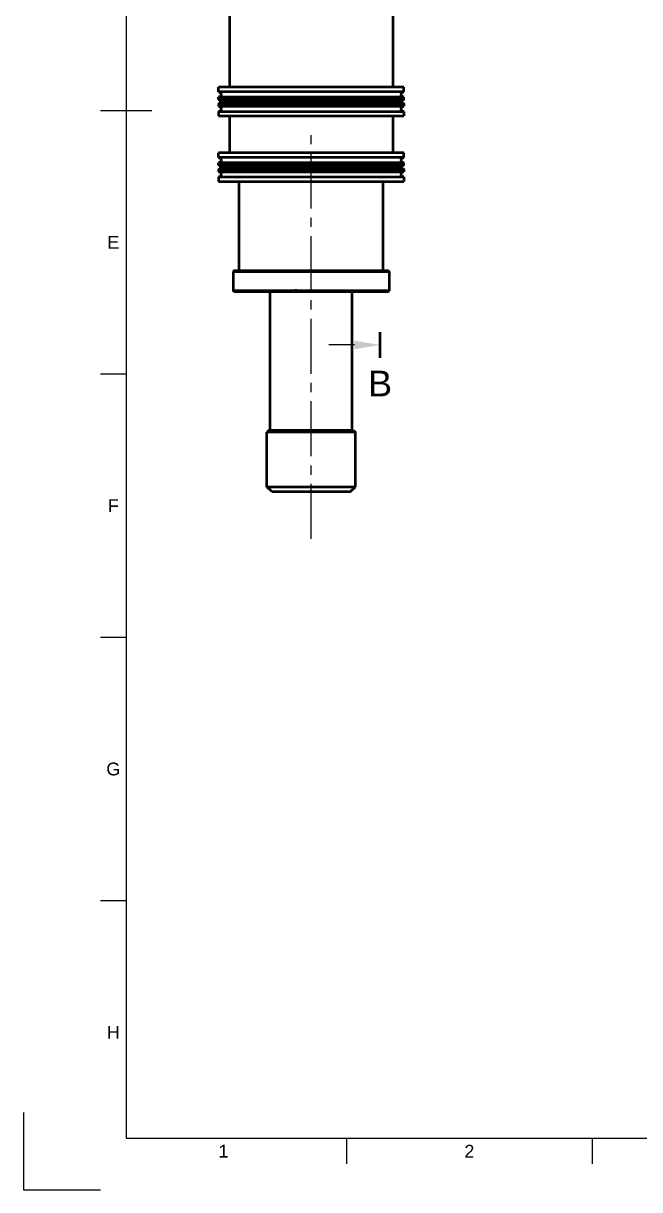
# Model space of a CAD drawing. Header units: millimetres. Extents: x 0 to 594, y 0 to 420.
# Drawn here: x 0 to 119.9, y 0 to 227 of the extents above; entities that cross this region are included whole.
import ezdxf
from ezdxf.enums import TextEntityAlignment as Align

# ---------------------------------------------------------------- set-up
doc = ezdxf.new("R2010")
doc.units = ezdxf.units.MM
doc.header["$LTSCALE"] = 0.75
doc.linetypes.add('CENTER2', pattern=[28.575, 19.05, -3.175, 3.175, -3.175])
for name, color, linetype, lineweight in [('Border', 7, 'Continuous', 25), ('Section Lines', 7, 'Continuous', 25), ('Smart Centers', 7, 'CENTER2', 25), ('Visible', 7, 'Continuous', 50)]:
    doc.layers.add(name, color=color, linetype=linetype, lineweight=lineweight)
doc.styles.add('FusionTitle', font='')
doc.styles.get("Standard").update_dxf_attribs({"font": 'arial.ttf'})
doc.styles.get('FusionTitle').set_extended_font_data('Arial Unicode MS')

# ---------------------------------------------------------------- blocks, each defined once
blk = doc.blocks.new('*U4')
at = {"layer": 'Smart Centers', "color": 0, "ltscale": 0.75, "transparency": 16777216}
blk.add_line((0, -41.151578), (0, 39.084145), dxfattribs=at)
blk = doc.blocks.new('ISO_A2_SHEET')
at = {"layer": 'Border'}
for p, q in [((20, 410), (20, 10)), ((15, 210), (25, 210)), ((15, 158.75), (20, 158.75)), ((15, 107.5), (20, 107.5)), ((15, 56.25), (20, 56.25)), ((0, 15), (0, 0)), ((20, 10), (584, 10)), ((62.8335, 10), (62.8335, 5)), ((110.6668, 10), (110.6668, 5)), ((0, 0), (15, 0))]:
    blk.add_line(p, q, dxfattribs=at)
at = {"layer": 'Border', "style": 'FusionTitle'}
for s, p in [('E', (17.5, 184.375)), ('F', (17.5, 133.125)), ('G', (17.5, 81.875)), ('H', (17.5, 30.625)), ('1', (38.91685, 7.5)), ('2', (86.75015, 7.5))]:
    blk.add_text(s, height=2.5, dxfattribs=at).set_placement(p, align=Align.MIDDLE)

msp = doc.modelspace()

# ---------------------------------------------------------------- linework, layer by layer
at = {"layer": 'Section Lines', "lineweight": 50}
msp.add_line((69.391, 161.897), (69.391, 166.897), dxfattribs=at)
at = {"layer": 'Section Lines'}
msp.add_line((64.391, 164.397), (59.391, 164.397), dxfattribs=at)
msp.add_solid([(64.391, 165.23), (69.391, 164.397), (64.391, 163.563)], dxfattribs=at)
at = {"layer": 'Visible'}
for p, q in [((40.081, 237.938), (40.081, 214.538)), ((71.881, 237.938), (71.881, 214.538)), ((73.981, 214.538), (37.981, 214.538)), ((37.981, 213.638), (37.981, 214.538)), ((73.981, 213.638), (37.981, 213.638)), ((73.981, 213.638), (73.981, 214.538)), ((73.981, 212.638), (37.981, 212.638)), ((37.981, 212.138), (37.981, 212.638)), ((73.981, 212.138), (37.981, 212.138)), ((37.981, 211.358), (73.981, 211.358)), ((37.981, 211.358), (37.981, 210.858)), ((38.061, 212.138), (38.061, 211.938)), ((38.061, 211.938), (73.901, 211.938)), ((38.061, 211.558), (73.901, 211.558)), ((38.061, 211.558), (38.061, 211.358)), ((73.901, 212.138), (73.901, 211.938)), ((73.901, 211.558), (73.901, 211.358)), ((73.981, 212.138), (73.981, 212.638)), ((73.981, 211.358), (73.981, 210.858)), ((37.981, 210.858), (73.981, 210.858)), ((37.981, 209.858), (73.981, 209.858)), ((37.981, 209.858), (37.981, 208.958)), ((37.981, 208.958), (73.981, 208.958)), ((40.081, 208.958), (40.081, 201.758)), ((71.881, 208.958), (71.881, 201.758)), ((73.981, 209.858), (73.981, 208.958)), ((73.981, 201.758), (37.981, 201.758)), ((37.981, 200.858), (37.981, 201.758)), ((73.981, 200.858), (37.981, 200.858)), ((73.981, 199.858), (37.981, 199.858)), ((37.981, 199.358), (37.981, 199.858)), ((73.981, 200.858), (73.981, 201.758)), ((73.981, 199.358), (73.981, 199.858)), ((73.981, 199.358), (37.981, 199.358)), ((37.981, 198.598), (73.981, 198.598)), ((37.981, 198.598), (37.981, 198.098)), ((37.981, 198.098), (73.981, 198.098)), ((38.061, 199.358), (38.061, 199.178)), ((38.061, 199.178), (73.901, 199.178)), ((38.061, 198.798), (73.901, 198.798)), ((38.061, 198.798), (38.061, 198.598)), ((73.901, 199.358), (73.901, 199.178)), ((73.901, 198.798), (73.901, 198.598)), ((73.981, 198.598), (73.981, 198.098)), ((37.981, 197.098), (73.981, 197.098)), ((37.981, 197.098), (37.981, 196.198)), ((37.981, 196.198), (73.981, 196.198)), ((41.981, 178.798), (41.981, 196.198)), ((69.981, 178.798), (69.981, 196.198)), ((73.981, 197.098), (73.981, 196.198)), ((40.921, 178.798), (40.821, 178.698)), ((40.821, 178.698), (71.141, 178.698)), ((40.821, 178.698), (40.821, 174.918)), ((71.041, 178.798), (40.921, 178.798)), ((71.041, 178.798), (71.141, 178.698)), ((71.141, 178.698), (71.141, 174.918)), ((52.827, 174.918), (40.821, 174.918)), ((40.921, 174.818), (40.821, 174.918)), ((40.921, 174.818), (52.847, 174.818)), ((47.981, 147.798), (47.981, 174.818)), ((52.827, 175.018), (52.827, 174.918)), ((53.22, 175.018), (52.827, 175.018)), ((52.827, 174.918), (52.847, 174.818)), ((52.847, 174.818), (53.239, 174.818)), ((53.22, 175.018), (53.22, 174.918)), ((71.141, 174.918), (53.22, 174.918)), ((53.22, 174.918), (53.239, 174.818)), ((53.239, 174.818), (71.041, 174.818)), ((63.981, 147.798), (63.981, 174.818)), ((71.041, 174.818), (71.141, 174.918)), ((47.781, 147.798), (47.381, 147.398)), ((47.781, 147.798), (64.181, 147.798)), ((64.181, 147.798), (64.581, 147.398)), ((64.581, 147.398), (47.381, 147.398)), ((47.381, 136.798), (47.381, 147.398)), ((64.581, 136.798), (64.581, 147.398)), ((47.381, 136.798), (64.581, 136.798)), ((48.381, 135.798), (47.381, 136.798)), ((63.581, 135.798), (64.581, 136.798)), ((63.581, 135.798), (48.381, 135.798))]:
    msp.add_line(p, q, dxfattribs=at)
at = {"layer": 'Visible', "extrusion": (0, 0, -1)}
for centre, radius, start, end in [((-37.981, 213.138), 0.5, 90, 270), ((-73.981, 213.138), 0.5, 270, 90), ((-38.271, 211.748), 0.19, 90, 270), ((-73.691, 211.748), 0.19, 270, 90), ((-37.981, 210.358), 0.5, 90, 270), ((-73.981, 210.358), 0.5, 270, 90), ((-37.981, 200.358), 0.5, 90, 270), ((-73.981, 200.358), 0.5, 270, 90), ((-37.981, 197.598), 0.5, 90, 270), ((-38.271, 198.988), 0.19, 90, 270), ((-73.981, 197.598), 0.5, 270, 90), ((-73.691, 198.988), 0.19, 270, 90)]:
    msp.add_arc(centre, radius, start, end, dxfattribs=at)

# ---------------------------------------------------------------- block references
at = {"layer": 'Border'}
msp.add_blockref('ISO_A2_SHEET', (0, 0), dxfattribs=at)
at = {"layer": 'Smart Centers', "ltscale": 0.75}
msp.add_blockref('*U4', (55.981, 167.798), dxfattribs=at)

# ---------------------------------------------------------------- texts
at = {"layer": 'Section Lines', "insert": (69.391, 156.897), "char_height": 5, "attachment_point": 5}
msp.add_mtext('B', dxfattribs=at)

doc.saveas('drawing.dxf')
